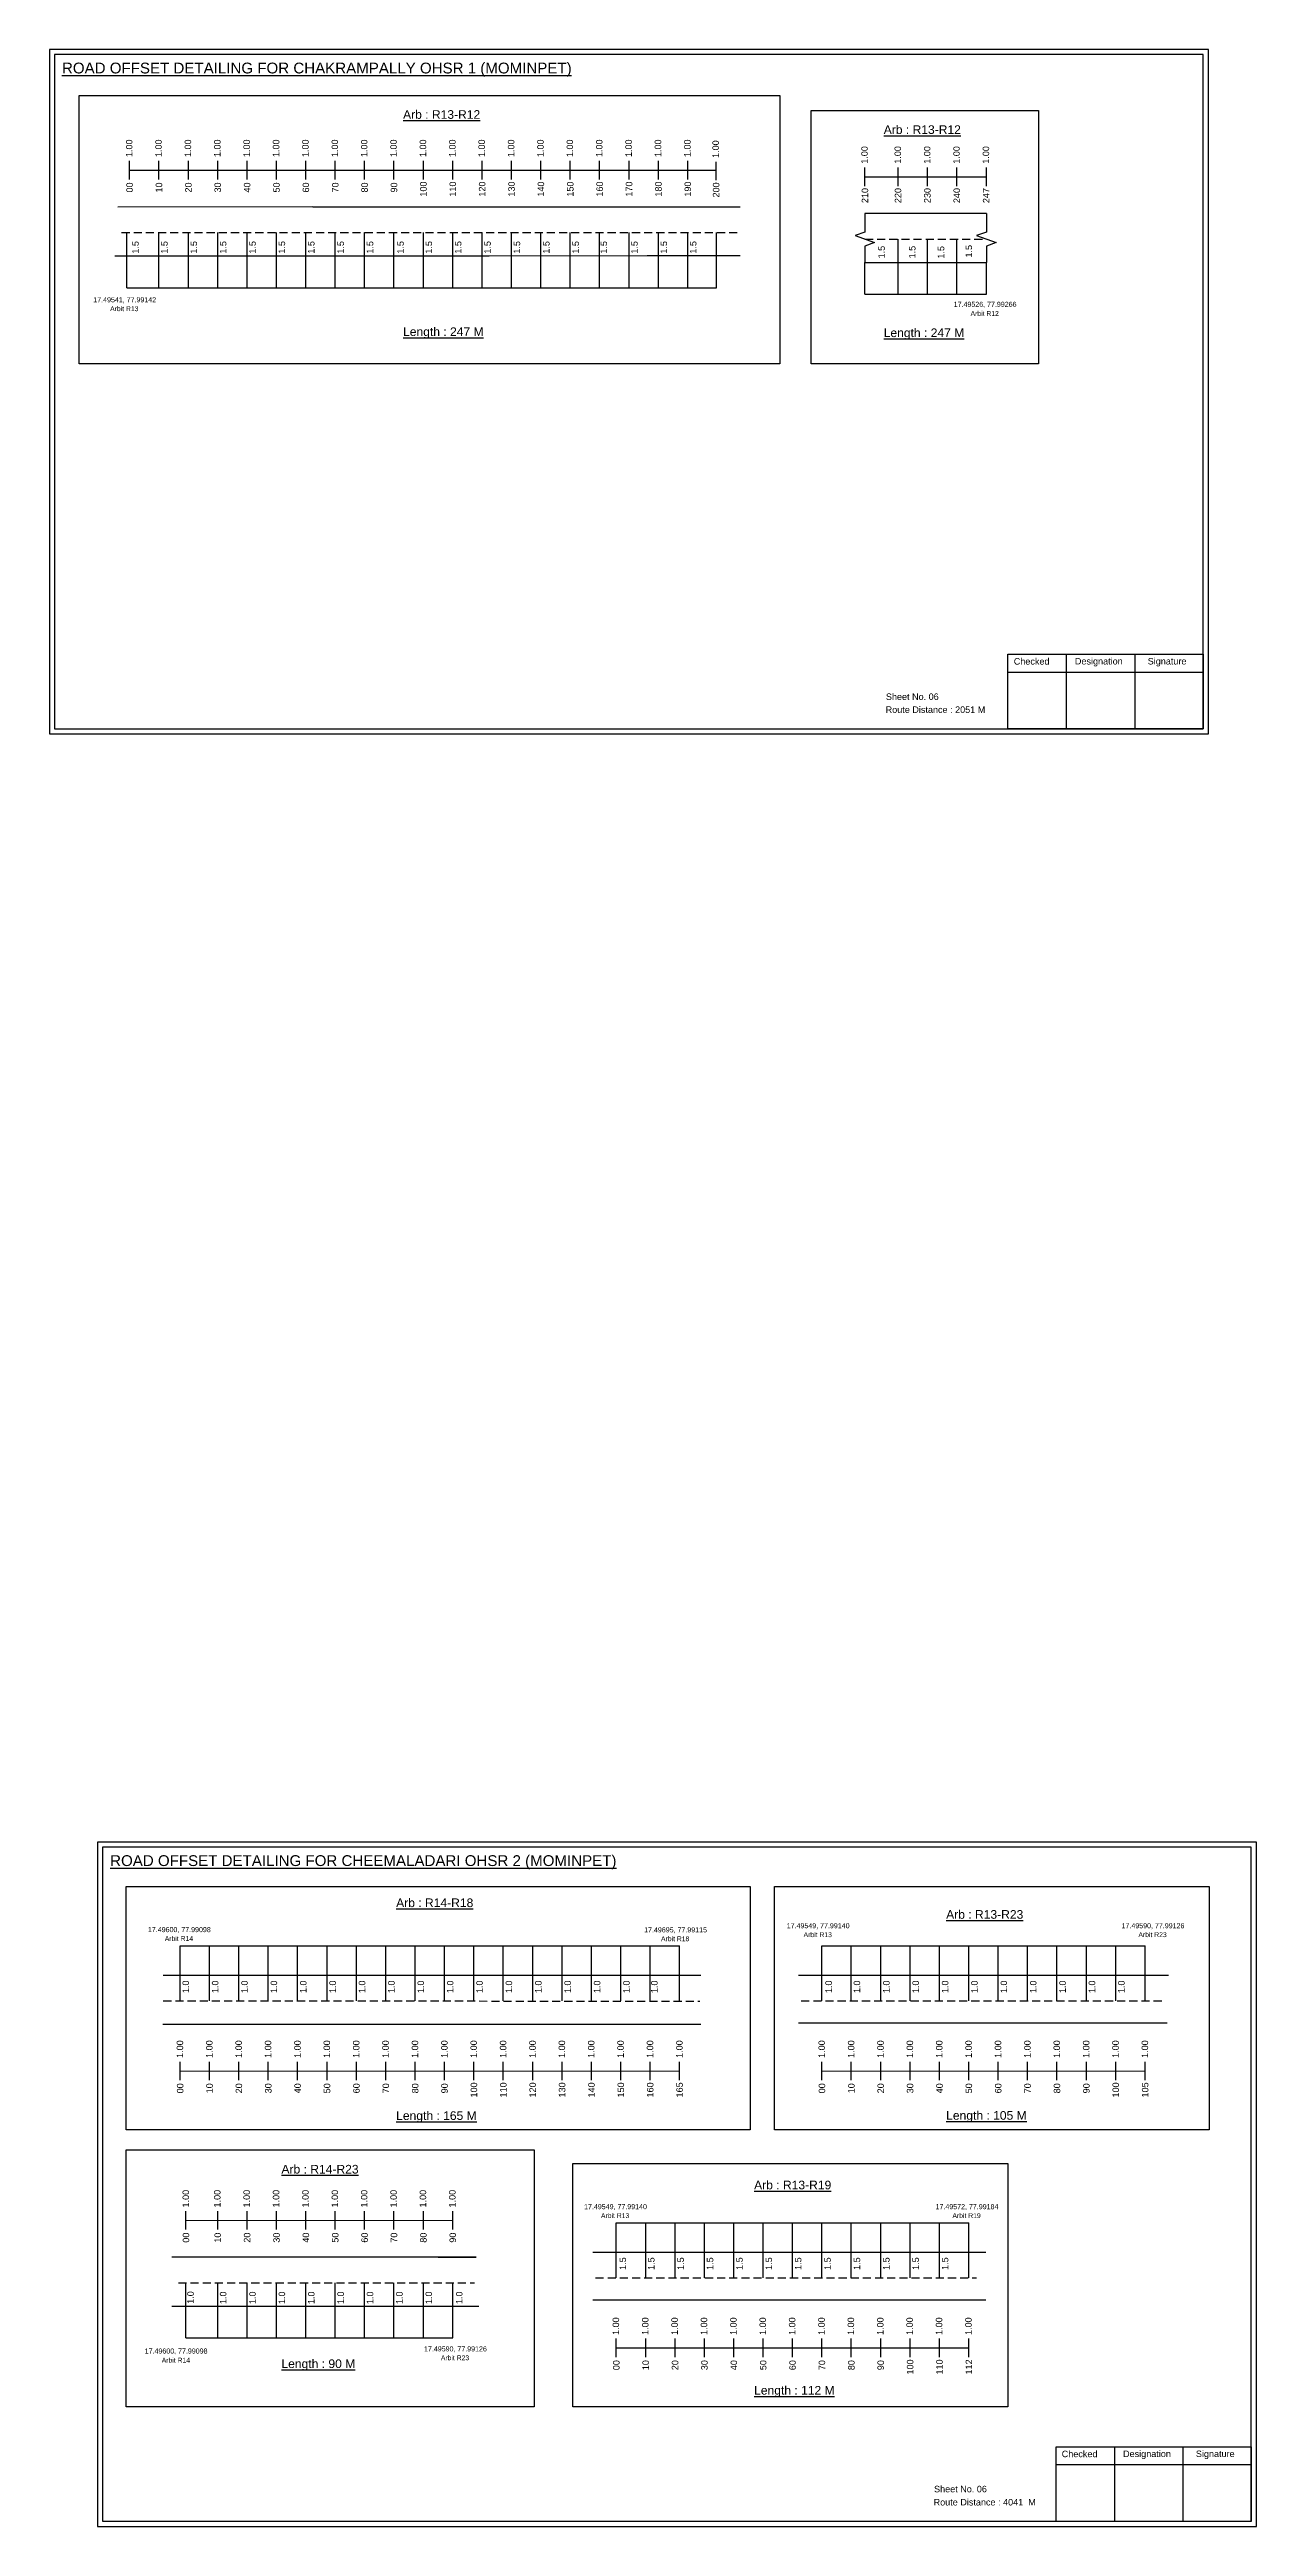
# Model space of a CAD drawing. Header units: inches. Extents: x 1943 to 8965, y 112 to 3168.
# Drawn here: x 5692 to 6251, y 114 to 1260 of the extents above; entities that cross this region are included whole.
import ezdxf

# ---------------------------------------------------------------- set-up
doc = ezdxf.new("R2010")
doc.units = ezdxf.units.IN
doc.header["$MEASUREMENT"] = 0
doc.linetypes.add('DASHED2', pattern=[0.375, 0.25, -0.125])
doc.layers.add('PDF_Geometry', color=7, linetype='Continuous')
doc.layers.add('PDF_Text', color=5, linetype='Continuous')
doc.styles.add('PDF Arial', font='arial.ttf')
doc.styles.get("Standard").update_dxf_attribs({"font": 'arial.ttf'})

msp = doc.modelspace()

# ---------------------------------------------------------------- linework, layer by layer
at = {"color": 217, "true_color": 0x93278f}
for p, q in [((5729.1, 1200.3), (5729.1, 1208.8)), ((5729.1, 1204.5), (6000.6, 1204.5)), ((5742.7, 1200.3), (5742.7, 1208.8)), ((5756.3, 1200.3), (5756.3, 1208.8)), ((5769.9, 1200.3), (5769.9, 1208.8)), ((5783.5, 1200.3), (5783.5, 1208.8)), ((5797.1, 1200.3), (5797.1, 1208.8)), ((5810.7, 1200.3), (5810.7, 1208.8)), ((5824.3, 1200.3), (5824.3, 1208.8)), ((5837.9, 1200.3), (5837.9, 1208.8)), ((5851.5, 1200.3), (5851.5, 1208.8)), ((5865.1, 1200.3), (5865.1, 1208.8)), ((5878.7, 1200.3), (5878.7, 1208.8)), ((5892.3, 1200.3), (5892.3, 1208.8)), ((5905.9, 1200.3), (5905.9, 1208.8)), ((5919.5, 1200.3), (5919.5, 1208.8)), ((5933.1, 1200.3), (5933.1, 1208.8)), ((5946.7, 1200.3), (5946.7, 1208.8)), ((5960.3, 1200.3), (5960.3, 1208.8)), ((5973.9, 1200.3), (5973.9, 1208.8)), ((5987.5, 1200.3), (5987.5, 1208.8)), ((6000.6, 1199.9), (6000.6, 1208.4)), ((6069.5, 1197.2), (6069.5, 1205.8)), ((6084.9, 1197.2), (6084.9, 1205.8)), ((6098.5, 1197.2), (6098.5, 1205.8)), ((6112.1, 1197.2), (6112.1, 1205.8)), ((6125.7, 1197.2), (6125.7, 1205.8)), ((6069.5, 1201.5), (6125.7, 1201.5)), ((5752.5, 320.7), (5752.5, 329.2)), ((5752.5, 324.9), (5983.7, 325)), ((5766.1, 320.7), (5766.1, 329.2)), ((5779.7, 320.7), (5779.7, 329.2)), ((5793.3, 320.7), (5793.3, 329.2)), ((5806.9, 320.7), (5806.9, 329.2)), ((5820.5, 320.7), (5820.5, 329.2)), ((5834.1, 320.7), (5834.1, 329.2)), ((5847.7, 320.7), (5847.7, 329.2)), ((5861.3, 320.7), (5861.3, 329.2)), ((5874.9, 320.7), (5874.9, 329.2)), ((5888.5, 320.7), (5888.5, 329.2)), ((5902.1, 320.7), (5902.1, 329.2)), ((5915.7, 320.7), (5915.7, 329.2)), ((5929.3, 320.7), (5929.3, 329.2)), ((5942.9, 320.7), (5942.9, 329.2)), ((5956.5, 320.7), (5956.5, 329.2)), ((5970.1, 320.7), (5970.1, 329.2)), ((5983.7, 320.7), (5983.7, 329.2)), ((6049.6, 320.7), (6049.6, 329.2)), ((6049.6, 324.9), (6199.2, 325)), ((6063.2, 320.7), (6063.2, 329.2)), ((6076.8, 320.7), (6076.8, 329.2)), ((6090.4, 320.7), (6090.4, 329.2)), ((6104, 320.7), (6104, 329.2)), ((6117.6, 320.7), (6117.6, 329.2)), ((6131.2, 320.7), (6131.2, 329.2)), ((6144.8, 320.7), (6144.8, 329.2)), ((6158.4, 320.7), (6158.4, 329.2)), ((6172, 320.7), (6172, 329.2)), ((6185.6, 320.7), (6185.6, 329.2)), ((6199.2, 320.7), (6199.2, 329.2)), ((5755.2, 251.6), (5755.2, 260.1)), ((5755.2, 255.8), (5878.7, 255.9)), ((5769.9, 251.6), (5769.9, 260.1)), ((5783.5, 251.6), (5783.5, 260.1)), ((5797.1, 251.6), (5797.1, 260.1)), ((5810.7, 251.6), (5810.7, 260.1)), ((5824.3, 251.6), (5824.3, 260.1)), ((5837.9, 251.6), (5837.9, 260.1)), ((5851.5, 251.6), (5851.5, 260.1)), ((5865.1, 251.6), (5865.1, 260.1)), ((5878.7, 251.6), (5878.7, 260.1)), ((5954.4, 192.5), (5954.4, 201.1)), ((5954.4, 196.8), (6117.6, 196.8)), ((5968, 192.5), (5968, 201.1)), ((5981.6, 192.5), (5981.6, 201.1)), ((5995.2, 192.5), (5995.2, 201.1)), ((6008.8, 192.5), (6008.8, 201.1)), ((6022.4, 192.5), (6022.4, 201.1)), ((6036, 192.5), (6036, 201.1)), ((6049.6, 192.5), (6049.6, 201.1)), ((6063.2, 192.5), (6063.2, 201.1)), ((6076.8, 192.5), (6076.8, 201.1)), ((6090.4, 192.5), (6090.4, 201.1)), ((6104, 192.5), (6104, 201.1)), ((6117.6, 192.5), (6117.6, 201.1))]:
    msp.add_line(p, q, dxfattribs=at)
for p, q in [((5814, 1187.5), (5723.6, 1187.4)), ((5814, 1187.5), (5895.6, 1187.6)), ((5895.6, 1187.6), (6011.7, 1187.6)), ((6125.7, 1184.5), (6069.5, 1184.5)), ((5727.8, 1150.1), (5727.8, 1175.7)), ((5742.7, 1150.1), (5742.7, 1175.7)), ((5756.3, 1150.1), (5756.3, 1175.7)), ((5769.9, 1150.1), (5769.9, 1175.7)), ((5783.5, 1150.1), (5783.5, 1175.7)), ((5797.1, 1150.1), (5797.1, 1175.7)), ((5810.7, 1150.1), (5810.7, 1175.7)), ((5824.3, 1150.1), (5824.3, 1175.7)), ((5837.9, 1150.1), (5837.9, 1175.7)), ((5851.5, 1150.1), (5851.5, 1175.7)), ((5865.1, 1150.1), (5865.1, 1175.7)), ((5878.7, 1150.1), (5878.7, 1175.7)), ((5892.3, 1150.1), (5892.3, 1175.7)), ((5905.9, 1150.1), (5905.9, 1175.7)), ((5919.5, 1150.1), (5919.5, 1175.7)), ((5933.1, 1150.1), (5933.1, 1175.7)), ((5946.7, 1150.1), (5946.7, 1175.7)), ((5960.3, 1150.1), (5960.3, 1175.7)), ((5973.9, 1150.1), (5973.9, 1175.7)), ((5987.5, 1150.1), (5987.5, 1175.7)), ((6000.8, 1150.1), (6000.8, 1175.7)), ((6084.9, 1147.1), (6084.9, 1172.6)), ((6098.5, 1147.1), (6098.5, 1172.6)), ((6112.1, 1147.1), (6112.1, 1172.6)), ((5722.3, 1164.9), (5772.5, 1164.9)), ((5769, 1164.9), (5826.7, 1164.9)), ((5826.7, 1164.9), (5895.6, 1164.9)), ((5895.6, 1164.9), (5968.7, 1165)), ((5968.7, 1165), (6011.7, 1165)), ((6069.5, 1161.8), (6125.7, 1161.8)), ((6069.5, 1147.1), (6069.5, 1161.8)), ((6125.7, 1147.1), (6125.7, 1161.8)), ((5752.5, 357.4), (5752.5, 382.9)), ((5766.1, 357.4), (5766.1, 382.9)), ((5779.7, 357.4), (5779.7, 382.9)), ((5793.3, 357.4), (5793.3, 382.9)), ((5806.9, 357.4), (5806.9, 382.9)), ((5820.5, 357.4), (5820.5, 382.9)), ((5834.1, 357.4), (5834.1, 382.9)), ((5847.7, 357.4), (5847.7, 382.9)), ((5861.3, 357.4), (5861.3, 382.9)), ((5874.9, 357.4), (5874.9, 382.9)), ((5888.5, 357.4), (5888.5, 382.9)), ((5902.1, 357.4), (5902.1, 382.9)), ((5915.7, 357.4), (5915.7, 382.9)), ((5929.3, 357.4), (5929.3, 382.9)), ((5942.9, 357.4), (5942.9, 382.9)), ((5956.5, 357.4), (5956.5, 382.9)), ((5970.1, 357.4), (5970.1, 382.9)), ((5983.7, 357.4), (5983.7, 382.9)), ((6049.6, 357.4), (6049.6, 382.9)), ((6063.2, 357.4), (6063.2, 382.9)), ((6076.8, 357.4), (6076.8, 382.9)), ((6090.4, 357.4), (6090.4, 382.9)), ((6104, 357.4), (6104, 382.9)), ((6117.6, 357.4), (6117.6, 382.9)), ((6131.2, 357.4), (6131.2, 382.9)), ((6144.8, 357.4), (6144.8, 382.9)), ((6158.4, 357.4), (6158.4, 382.9)), ((6172, 357.4), (6172, 382.9)), ((6185.6, 357.4), (6185.6, 382.9)), ((6199.2, 357.4), (6199.2, 382.9)), ((5744.7, 369.3), (5834.1, 369.3)), ((5834.1, 369.3), (5983.7, 369.3)), ((5983.7, 369.3), (5993.6, 369.3)), ((6038.8, 369.3), (6210.1, 369.3)), ((5744.5, 346.6), (5993.6, 346.6)), ((6209.4, 347.1), (6038.8, 347.1)), ((5954.4, 229.2), (5954.4, 254.7)), ((5968, 229.2), (5968, 254.7)), ((5981.6, 229.2), (5981.6, 254.7)), ((5995.2, 229.2), (5995.2, 254.7)), ((6008.8, 229.2), (6008.8, 254.7)), ((6022.4, 229.2), (6022.4, 254.7)), ((6036, 229.2), (6036, 254.7)), ((6049.6, 229.2), (6049.6, 254.7)), ((6063.2, 229.2), (6063.2, 254.7)), ((6076.8, 229.2), (6076.8, 254.7)), ((6090.4, 229.2), (6090.4, 254.7)), ((6104, 229.2), (6104, 254.7)), ((6117.6, 229.2), (6117.6, 254.7)), ((5943.5, 241.1), (6125.4, 241.1)), ((5889.6, 238.8), (5748.7, 238.8)), ((5871.9, 238.8), (5889.6, 238.8)), ((5755.2, 201.4), (5755.2, 226.9)), ((5769.9, 201.4), (5769.9, 226.9)), ((5783.5, 201.4), (5783.5, 226.9)), ((5797.1, 201.4), (5797.1, 226.9)), ((5810.7, 201.4), (5810.7, 226.9)), ((5824.3, 201.4), (5824.3, 226.9)), ((5837.9, 201.4), (5837.9, 226.9)), ((5851.5, 201.4), (5851.5, 226.9)), ((5865.1, 201.4), (5865.1, 226.9)), ((5878.7, 201.4), (5878.7, 226.9)), ((6125.4, 218.9), (5943.5, 218.9)), ((5748.7, 216.1), (5780.8, 216.1)), ((5780.8, 216.1), (5890.7, 216.1))]:
    msp.add_line(p, q)
at = {"linetype": 'DASHED2', "ltscale": 15}
for p, q in [((5725.4, 1175.7), (6011.7, 1175.7)), ((6069.5, 1172.6), (6125.7, 1172.6)), ((5744.7, 357.4), (5993, 357.3)), ((6040, 357.4), (6207.6, 357.4)), ((5751.7, 226.9), (5888.7, 226.9)), ((5944.8, 229.2), (6121.2, 229.2))]:
    msp.add_line(p, q, dxfattribs=at)
at = {"color": 5}
for p, q in [((5727.8, 1150.1), (6000.8, 1150.1)), ((6069.5, 1147.1), (6125.7, 1147.1)), ((5752.5, 382.9), (5983.7, 382.9)), ((6049.6, 382.9), (6199.2, 382.9)), ((5954.4, 254.7), (6117.6, 254.7)), ((5755.2, 201.4), (5878.7, 201.4))]:
    msp.add_line(p, q, dxfattribs=at)
for points in [[(5705.7, 1239.1), (6030.1, 1239.1), (6030.1, 1115), (5705.7, 1115)], [(6044.6, 1232.1), (6149.8, 1232.1), (6149.8, 1115), (6044.6, 1115)], [(5727.5, 410.4), (6016.4, 410.4), (6016.4, 297.7), (5727.5, 297.7)], [(6027.6, 410.4), (6228.8, 410.4), (6228.8, 297.7), (6027.6, 297.7)], [(5727.5, 288.4), (5916.4, 288.4), (5916.4, 169.5), (5727.5, 169.5)], [(5934.3, 282.2), (6135.6, 282.2), (6135.6, 169.5), (5934.3, 169.5)]]:
    msp.add_lwpolyline(points, close=True)
at = {"linetype": 'Continuous'}
for points in [[(6069.5, 1184.5), (6069.5, 1175.9), (6065, 1174.3), (6074, 1171), (6069.5, 1169.3), (6069.5, 1161.8)], [(6125.7, 1184.5), (6125.7, 1175.9), (6121.2, 1174.3), (6130.2, 1171), (6125.7, 1169.3), (6125.7, 1161.8)], [(6125.7, 1184.5), (6125.7, 1175.9), (6121.2, 1174.3), (6130.2, 1171), (6125.7, 1169.3), (6125.7, 1161.8)]]:
    msp.add_lwpolyline(points, dxfattribs=at)
at = {"layer": 'PDF_Geometry'}
for points in [[(5692, 1260.4), (5692, 943.7), (6228.5, 943.7), (6228.5, 1260.4)], [(5694.4, 1258), (5694.4, 946.1), (6226.1, 946.1), (6226.1, 1258)], [(5714.3, 430.9), (5714.3, 114.2), (6250.8, 114.2), (6250.8, 430.9)], [(5716.6, 428.6), (5716.6, 116.6), (6248.3, 116.6), (6248.3, 428.6)]]:
    msp.add_lwpolyline(points, close=True, dxfattribs=at)
at = {"layer": 'PDF_Geometry', "color": 242, "true_color": 0xcc1f26}
for points in [[(6226.1, 946), (6135.7, 946), (6135.7, 980.6), (6226.1, 980.6)], [(6248.3, 116.5), (6158, 116.5), (6158, 151.1), (6248.3, 151.1)]]:
    msp.add_lwpolyline(points, close=True, dxfattribs=at)
for points in [[(6162.7, 980.6), (6162.7, 946)], [(6194.5, 980.6), (6194.5, 946)], [(6135.7, 972.2), (6226.1, 972.2)], [(6185, 151.1), (6185, 116.5)], [(6216.7, 151.1), (6216.7, 116.5)], [(6158, 142.8), (6248.3, 142.8)]]:
    msp.add_lwpolyline(points, dxfattribs=at)

# ---------------------------------------------------------------- texts
at = {"color": 242, "true_color": 0xcd2027}
for s, height, p in [('%%UROAD OFFSET DETAILING FOR CHAKRAMPALLY OHSR 1 (MOMINPET)', 5, (5697.8, 1249.3)), ('%%UArb : R13-R12', 4, (5855.7, 1228.3)), ('%%UArb : R13-R12', 4, (6078.2, 1221.3)), ('%%ULength : 247 M', 4, (5855.7, 1127.8)), ('%%ULength : 247 M', 4, (6078.2, 1127.3)), ('%%UROAD OFFSET DETAILING FOR CHEEMALADARI OHSR 2 (MOMINPET)', 5, (5720.1, 419.8)), ('%%UArb : R14-R18', 4, (5852.5, 400.8)), ('%%UArb : R13-R23', 4, (6107.1, 395.4)), ('%%ULength : 165 M', 4, (5852.5, 302.3)), ('%%ULength : 105 M', 4, (6107.1, 302.4)), ('%%UArb : R14-R23', 4, (5799.4, 277.5)), ('%%UArb : R13-R19', 4, (6018.2, 270.2)), ('%%ULength : 90 M', 4, (5799.4, 187.5)), ('%%ULength : 112 M', 4, (6018.2, 175.2))]:
    msp.add_text(s, height=height, dxfattribs=at).set_placement(p)
at = {"color": 217, "true_color": 0x93278f}
for s, p in [('1.00', (5730.4, 1210.6)), ('1.00', (5744, 1210.6)), ('1.00', (5757.6, 1210.6)), ('1.00', (5771.2, 1210.6)), ('1.00', (5784.8, 1210.6)), ('1.00', (5798.4, 1210.6)), ('1.00', (5812, 1210.6)), ('1.00', (5825.6, 1210.6)), ('1.00', (5839.2, 1210.6)), ('1.00', (5852.8, 1210.6)), ('1.00', (5866.4, 1210.6)), ('1.00', (5880, 1210.6)), ('1.00', (5893.6, 1210.6)), ('1.00', (5907.2, 1210.6)), ('1.00', (5920.8, 1210.6)), ('1.00', (5934.4, 1210.6)), ('1.00', (5948, 1210.6)), ('1.00', (5961.6, 1210.6)), ('1.00', (5975.2, 1210.6)), ('1.00', (5988.8, 1210.6)), ('1.00', (6001.9, 1210.2)), ('1.00', (6070.8, 1207.5)), ('1.00', (6086.2, 1207.5)), ('1.00', (6099.8, 1207.5)), ('1.00', (6113.4, 1207.5)), ('1.00', (6127, 1207.5)), ('00', (5730.6, 1194.2)), ('10', (5744.2, 1194.2)), ('20', (5757.8, 1194.2)), ('30', (5771.4, 1194.2)), ('40', (5785, 1194.2)), ('50', (5798.6, 1194.2)), ('60', (5812.2, 1194.2)), ('70', (5825.8, 1194.2)), ('80', (5839.4, 1194.2)), ('90', (5853, 1194.2)), ('100', (5866.6, 1192.3)), ('110', (5880.2, 1192.3)), ('120', (5893.8, 1192.3)), ('130', (5907.4, 1192.3)), ('140', (5921, 1192.3)), ('150', (5934.6, 1192.3)), ('160', (5948.2, 1192.3)), ('170', (5961.8, 1192.3)), ('180', (5975.4, 1192.3)), ('190', (5989, 1192.3)), ('200', (6002.1, 1191.9)), ('210', (6071, 1189.3)), ('220', (6086.3, 1189.3)), ('230', (6099.9, 1189.3)), ('240', (6113.5, 1189.3)), ('247', (6127.1, 1189.3)), ('1.00', (5753.9, 331)), ('1.00', (5767.5, 331)), ('1.00', (5781.1, 331)), ('1.00', (5794.7, 331)), ('1.00', (5808.3, 331)), ('1.00', (5821.9, 331)), ('1.00', (5835.5, 331)), ('1.00', (5849.1, 331)), ('1.00', (5862.7, 331)), ('1.00', (5876.3, 331)), ('1.00', (5889.9, 331)), ('1.00', (5903.5, 331)), ('1.00', (5917.1, 331)), ('1.00', (5930.7, 331)), ('1.00', (5944.3, 331)), ('1.00', (5957.9, 331)), ('1.00', (5971.5, 331)), ('1.00', (5985.1, 331)), ('1.00', (6051, 331)), ('1.00', (6064.6, 331)), ('1.00', (6078.2, 331)), ('1.00', (6091.8, 331)), ('1.00', (6105.4, 331)), ('1.00', (6119, 331)), ('1.00', (6132.6, 331)), ('1.00', (6146.2, 331)), ('1.00', (6159.8, 331)), ('1.00', (6173.4, 331)), ('1.00', (6187, 331)), ('1.00', (6200.6, 331)), ('00', (5754, 314.6)), ('10', (5767.6, 314.6)), ('20', (5781.2, 314.6)), ('30', (5794.8, 314.6)), ('40', (5808.4, 314.6)), ('50', (5822, 314.6)), ('60', (5835.6, 314.6)), ('70', (5849.2, 314.6)), ('80', (5862.8, 314.6)), ('90', (5876.4, 314.6)), ('100', (5890, 312.7)), ('110', (5903.6, 312.7)), ('120', (5917.2, 312.7)), ('130', (5930.8, 312.7)), ('140', (5944.4, 312.7)), ('150', (5958, 312.7)), ('160', (5971.6, 312.7)), ('165', (5985.2, 312.7)), ('00', (6051.1, 314.6)), ('10', (6064.7, 314.6)), ('20', (6078.3, 314.6)), ('30', (6091.9, 314.6)), ('40', (6105.5, 314.6)), ('50', (6119.1, 314.6)), ('60', (6132.7, 314.6)), ('70', (6146.3, 314.6)), ('80', (6159.9, 314.6)), ('90', (6173.5, 314.6)), ('100', (6187.1, 312.7)), ('105', (6200.7, 312.7)), ('1.00', (5756.6, 261.8)), ('1.00', (5771.2, 261.8)), ('1.00', (5784.8, 261.8)), ('1.00', (5798.4, 261.8)), ('1.00', (5812, 261.8)), ('1.00', (5825.6, 261.8)), ('1.00', (5839.2, 261.8)), ('1.00', (5852.8, 261.8)), ('1.00', (5866.4, 261.8)), ('1.00', (5880, 261.8)), ('00', (5756.7, 245.5)), ('10', (5771.4, 245.5)), ('20', (5785, 245.5)), ('30', (5798.6, 245.5)), ('40', (5812.2, 245.5)), ('50', (5825.8, 245.5)), ('60', (5839.4, 245.5)), ('70', (5853, 245.5)), ('80', (5866.6, 245.5)), ('90', (5880.2, 245.5)), ('1.00', (5955.7, 202.8)), ('1.00', (5969.3, 202.8)), ('1.00', (5982.9, 202.8)), ('1.00', (5996.5, 202.8)), ('1.00', (6010.1, 202.8)), ('1.00', (6023.7, 202.8)), ('1.00', (6037.3, 202.8)), ('1.00', (6050.9, 202.8)), ('1.00', (6064.5, 202.8)), ('1.00', (6078.1, 202.8)), ('1.00', (6091.7, 202.8)), ('1.00', (6105.3, 202.8)), ('1.00', (6118.9, 202.8)), ('00', (5955.9, 186.5)), ('10', (5969.5, 186.5)), ('20', (5983.1, 186.5)), ('30', (5996.7, 186.5)), ('40', (6010.3, 186.5)), ('50', (6023.9, 186.5)), ('60', (6037.5, 186.5)), ('70', (6051.1, 186.5)), ('80', (6064.7, 186.5)), ('90', (6078.3, 186.5)), ('100', (6091.9, 184.5)), ('110', (6105.5, 184.5)), ('112', (6119.1, 184.5))]:
    msp.add_text(s, height=3, rotation=90, dxfattribs=at).set_placement(p)
for s, p in [('1.5', (5733.3, 1165.9)), ('1.5', (5746.7, 1165.9)), ('1.5', (5760.3, 1165.9)), ('1.5', (5773.9, 1165.9)), ('1.5', (5787.5, 1165.9)), ('1.5', (5801.1, 1165.9)), ('1.5', (5814.7, 1165.9)), ('1.5', (5828.3, 1165.9)), ('1.5', (5841.9, 1165.9)), ('1.5', (5856, 1165.9)), ('1.5', (5869.1, 1165.9)), ('1.5', (5882.7, 1165.9)), ('1.5', (5896.3, 1165.9)), ('1.5', (5909.9, 1165.9)), ('1.5', (5923.5, 1165.9)), ('1.5', (5937.1, 1165.9)), ('1.5', (5950.1, 1165.9)), ('1.5', (5964.3, 1165.9)), ('1.5', (5977.9, 1165.9)), ('1.5', (5991.5, 1165.9)), ('1.5', (6078.7, 1163.7)), ('1.5', (6092.9, 1163.7)), ('1.5', (6106.2, 1163.6)), ('1.5', (6119.1, 1164.1)), ('1.0', (5756.6, 361)), ('1.0', (5770.2, 361)), ('1.0', (5783.8, 361)), ('1.0', (5797.4, 361)), ('1.0', (5811, 361)), ('1.0', (5824.6, 361)), ('1.0', (5838.2, 361)), ('1.0', (5851.8, 361)), ('1.0', (5865.4, 361)), ('1.0', (5879, 361)), ('1.0', (5892.6, 361)), ('1.0', (5906.2, 361)), ('1.0', (5919.8, 361)), ('1.0', (5933.4, 361)), ('1.0', (5947, 361)), ('1.0', (5960.6, 361)), ('1.0', (5973.5, 361)), ('1.0', (6054.2, 361)), ('1.0', (6067.3, 361)), ('1.0', (6080.9, 361)), ('1.0', (6094.5, 361)), ('1.0', (6108.1, 361)), ('1.0', (6121.7, 361)), ('1.0', (6135.3, 361)), ('1.0', (6148.9, 361)), ('1.0', (6162.5, 361)), ('1.0', (6176.1, 361)), ('1.0', (6189.7, 361)), ('1.5', (5958.9, 232.9)), ('1.5', (5972.1, 232.9)), ('1.5', (5985.7, 232.9)), ('1.5', (5999.3, 232.9)), ('1.5', (6012.9, 232.9)), ('1.5', (6026.5, 232.9)), ('1.5', (6040.1, 232.9)), ('1.5', (6053.7, 232.9)), ('1.5', (6067.3, 232.9)), ('1.5', (6080.9, 232.9)), ('1.5', (6094.5, 232.9)), ('1.5', (6108.1, 232.9)), ('1.0', (5758.8, 217.2)), ('1.0', (5773.9, 217.1)), ('1.0', (5787.5, 217.1)), ('1.0', (5801.1, 217.1)), ('1.0', (5814.7, 217.1)), ('1.0', (5828.3, 217.1)), ('1.0', (5841.9, 217.1)), ('1.0', (5855.5, 217.1)), ('1.0', (5869.1, 217.1)), ('1.0', (5883.2, 217.1))]:
    msp.add_text(s, height=3, rotation=90).set_placement(p)
at = {"color": 5}
for s, height, p in [('17.49541, 77.99142', 2.34, (5712.3, 1143.4)), ('Arbit R13', 2.25, (5720.1, 1139.3)), ('17.49526, 77.99266', 2.34, (6110.6, 1141.3)), ('Arbit R12', 2.25, (6118.4, 1137.1)), ('17.49600, 77.99098', 2.34, (5737.6, 389.2)), ('17.49695, 77.99115', 2.34, (5967.3, 389.1)), ('17.49549, 77.99140', 2.34, (6033.3, 391)), ('17.49590, 77.99126', 2.34, (6188.3, 391)), ('Arbit R14', 2.25, (5745.4, 385.1)), ('Arbit R18', 2.25, (5975.1, 385)), ('Arbit R13', 2.25, (6041.1, 386.9)), ('Arbit R23', 2.25, (6196.1, 386.9)), ('17.49549, 77.99140', 2.34, (5939.5, 261)), ('Arbit R13', 2.25, (5947.3, 256.9)), ('17.49572, 77.99184', 2.34, (6102.2, 261)), ('Arbit R19', 2.25, (6110, 256.9)), ('17.49600, 77.99098', 2.34, (5736.1, 194.2)), ('17.49590, 77.99126', 2.34, (5865.4, 195.2)), ('Arbit R14', 2.25, (5744, 190)), ('Arbit R23', 2.25, (5873.2, 191.1))]:
    msp.add_text(s, height=height, dxfattribs=at).set_placement(p)
for s, p in [('Sheet No. 06', (6079.2, 959.4)), ('Route Distance : 2051 M', (6079.1, 953.4)), ('Route Distance : 4041  M', (6101.3, 123.9)), ('Sheet No. 06', (6101.5, 130))]:
    msp.add_text(s, height=3).set_placement(p)
at = {"layer": 'PDF_Text', "color": 7, "attachment_point": 7, "style": 'PDF Arial'}
for s, insert, char_height in [('Checked', (6138.4, 975.7), 3), ('Designation', (6166.7, 974.9), 3.001), ('Signature', (6200.4, 974.9), 3), ('Checked', (6160.6, 146.2), 3), ('Designation', (6189, 145.4), 3.001), ('Signature', (6222.7, 145.4), 3)]:
    msp.add_mtext(s, dxfattribs=dict(at, insert=insert, char_height=char_height))

doc.saveas('drawing.dxf')
